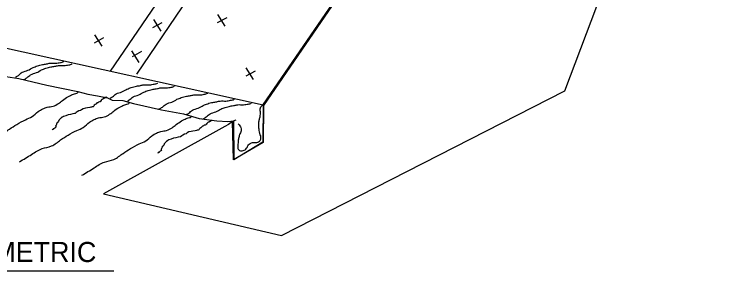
# Model space of a CAD drawing. Extents: x -894 to 866, y -476 to 714.
# Drawn here: x 73.6 to 426.9, y 138.9 to 266.7 of the extents above; entities that cross this region are included whole.
import ezdxf

# ---------------------------------------------------------------- set-up
doc = ezdxf.new("R2010")
doc.units = 0
for name, color, linetype in [('57 Undefined', 7, 'Continuous'), ('58 Soundwalls', 7, 'Continuous'), ('60 Nongeo Data', 7, 'Continuous')]:
    doc.layers.add(name, color=color, linetype=linetype)

msp = doc.modelspace()

# ---------------------------------------------------------------- linework, layer by layer
at = {"layer": '57 Undefined'}
msp.add_line((40.54, 138.89), (123.11, 138.89), dxfattribs=at)
at = {"layer": '58 Soundwalls'}
for p, q in [((174.7, 266.45), (178.33, 260.74)), ((147.02, 262.43), (142.35, 259.83)), ((142.87, 263.98), (146.5, 258.28)), ((179.26, 264.89), (174.59, 262.3)), ((118.06, 254.84), (113.39, 252.24)), ((113.49, 256.39), (117.12, 250.68)), ((131.97, 248.4), (135.6, 242.69)), ((136.95, 248.08), (132.28, 245.49)), ((193.42, 238.38), (188.75, 235.79)), ((188.86, 239.94), (192.49, 234.23))]:
    msp.add_line(p, q, dxfattribs=at)
at = {"layer": '60 Nongeo Data'}
for p, q in [((197.29, 221.31), (358.54, 457.29)), ((121.55, 238.24), (239.26, 412.16)), ((134.64, 236.87), (250.17, 408.02)), ((197.41, 221.3), (-53.62, 277.06))]:
    msp.add_line(p, q, dxfattribs=at)
msp.add_lwpolyline([(426.45, 481.55), (396.35, 470.42), (396.22, 455.28), (382.71, 449.05), (382.84, 464.95), (358.24, 455.54), (347.53, 440.26), (309.16, 384.53), (258.31, 309.83), (197.51, 221.26), (197.37, 202.76), (182.69, 194.2), (182.15, 213.21), (180.18, 211.78), (178.28, 210.76), (118.08, 177.24), (206.57, 156.46), (347.34, 228.54), (426.95, 439.5)], close=True, dxfattribs=at)
for points in [[(69.45, 235.69), (75.89, 234.6), (89.76, 231.35), (105.18, 228.18), (110.25, 226.91), (114.97, 226), (119.96, 225.1), (122.31, 223.83), (127.66, 223.65), (132.92, 222.29), (146.8, 219.12), (157.77, 217.04), (165.57, 214.69), (174.28, 213.51), (179.78, 213.29), (182.61, 213.56), (184.03, 214.1)], [(119.6, 225.3), (119.31, 225.24), (119.01, 225.18), (118.72, 225.12), (118.49, 224.77), (118.19, 224.71), (117.9, 224.65), (117.67, 224.3), (117.38, 224.24), (116.85, 223.83), (116.91, 223.53), (116.62, 223.48), (116.38, 223.12), (116.09, 223.06), (115.51, 222.95), (115.27, 222.59), (114.98, 222.53), (114.69, 222.47), (114.45, 222.12), (113.93, 221.71), (113.4, 221.3), (113.17, 220.95), (112.94, 220.6), (112.64, 220.54), (112.35, 220.48), (112.06, 220.42), (111.76, 220.36), (111.18, 220.24), (110.01, 220), (109.13, 219.82), (107.96, 219.59), (107.14, 219.12), (106.62, 218.7), (105.74, 218.53), (104.92, 218.06), (104.39, 217.65), (103.87, 217.23), (103.58, 217.17), (102.7, 217), (101.53, 216.76), (100.36, 216.52), (99.24, 215.99), (98.07, 215.75), (97.55, 215.34), (96.96, 215.22), (97.02, 214.93), (96.73, 214.87), (96.5, 214.52), (95.97, 214.11), (95.74, 213.76), (95.8, 213.46), (95.5, 213.4), (95.33, 212.76), (94.8, 212.35), (94.57, 212), (94.63, 211.7), (94.4, 211.35), (94.16, 211), (94.22, 210.71), (94.28, 210.41), (93.76, 210), (93.23, 209.59), (92.94, 209.53), (93, 209.24), (93, 209.24), (92.7, 209.18), (92.41, 209.12)], [(197.33, 221.41), (197.4, 221.51), (197.29, 203.11)], [(172.08, 213.73), (171.78, 213.67), (171.49, 213.61), (171.2, 213.55), (170.96, 213.2), (170.67, 213.14), (170.38, 213.08), (170.15, 212.73), (169.85, 212.67), (169.33, 212.26), (169.39, 211.96), (169.09, 211.91), (168.86, 211.55), (168.57, 211.49), (167.98, 211.38), (167.75, 211.02), (167.46, 210.96), (167.16, 210.9), (166.93, 210.55), (166.41, 210.14), (165.88, 209.73), (165.65, 209.38), (165.41, 209.02), (165.12, 208.97), (164.83, 208.91), (164.53, 208.85), (164.24, 208.79), (163.66, 208.67), (162.49, 208.43), (161.61, 208.25), (160.44, 208.02), (159.62, 207.55), (159.09, 207.13), (158.22, 206.96), (157.4, 206.49), (156.87, 206.07), (156.34, 205.66), (156.05, 205.6), (155.17, 205.43), (154, 205.19), (152.83, 204.95), (151.72, 204.42), (150.55, 204.18), (150.03, 203.77), (149.44, 203.65), (149.5, 203.36), (149.21, 203.3), (148.97, 202.95), (148.45, 202.54), (148.21, 202.19), (148.27, 201.89), (147.98, 201.83), (147.81, 201.19), (147.28, 200.78), (147.05, 200.42), (147.11, 200.13), (146.87, 199.78), (146.64, 199.43), (146.7, 199.13), (146.76, 198.84), (146.23, 198.43), (145.71, 198.02), (145.42, 197.96), (145.47, 197.67), (145.47, 197.67), (145.18, 197.61), (144.89, 197.55)], [(182.66, 213.43), (182.8, 194.31), (197.29, 203.11)]]:
    msp.add_lwpolyline(points, dxfattribs=at)
for points in [[(74.32, 235.39), (75.73, 236.23), (77.58, 237.74), (80.44, 238.75), (82.96, 240.09), (85.14, 240.93), (87.66, 241.61), (89.68, 241.94), (91.35, 242.28), (94.21, 242.28), (96.56, 242.61), (97.4, 242.78), (98.24, 243.12)], [(78.42, 234.16), (79.93, 235.05), (81.78, 236.56), (84.64, 237.57), (87.15, 238.92), (89.34, 239.76), (91.86, 240.43), (93.87, 240.76), (95.55, 241.1), (98.41, 241.1), (100.76, 241.44), (101.6, 241.61), (102.44, 241.94)], [(121.32, 224.81), (122.43, 225.47), (124.28, 226.98), (127.14, 227.99), (129.66, 229.33), (131.84, 230.18), (134.36, 230.85), (136.37, 231.18), (138.05, 231.52), (140.91, 231.52), (143.26, 231.86), (144.1, 232.02), (144.94, 232.36)], [(129.89, 223.39), (130.83, 223.96), (132.68, 225.47), (135.53, 226.48), (138.05, 227.82), (140.24, 228.66), (142.76, 229.33), (144.77, 229.67), (146.45, 230.01), (149.31, 230.01), (151.66, 230.34), (152.5, 230.51), (153.34, 230.85)], [(50.72, 198.51), (56.77, 202.21), (61.98, 205.07), (66.68, 206.41), (71.22, 209.44), (74.91, 211.79), (79.28, 214.15), (82.47, 215.66), (85.49, 218.18), (87.85, 219.52), (90.03, 220.36), (92.89, 220.87), (95.57, 222.21), (97.59, 223.73), (100.28, 225.58), (101.62, 226.25), (103.64, 227.09), (105.32, 227.93), (105.32, 228.1)], [(145.73, 219.51), (147.29, 220.43), (149.14, 221.94), (152, 222.95), (154.52, 224.29), (156.7, 225.13), (159.22, 225.81), (161.24, 226.14), (162.92, 226.48), (165.77, 226.48), (168.12, 226.81), (168.96, 226.98), (169.8, 227.32)], [(76.21, 193.18), (82.25, 196.87), (87.46, 199.73), (92.16, 201.08), (96.7, 204.1), (100.4, 206.45), (104.76, 208.81), (107.96, 210.32), (110.98, 212.84), (113.33, 214.19), (115.52, 215.03), (118.37, 215.53), (121.06, 216.88), (123.07, 218.39), (125.76, 220.24), (127.11, 220.91), (129.12, 221.75), (130.8, 222.59), (130.8, 222.76)], [(159.46, 216.84), (160.4, 217.4), (162.24, 218.91), (165.1, 219.92), (167.62, 221.27), (169.8, 222.11), (172.32, 222.78), (174.34, 223.12), (176.02, 223.45), (178.88, 223.45), (181.23, 223.79), (182.07, 223.96), (182.91, 224.29)], [(167.49, 214.58), (169.13, 215.55), (170.98, 217.06), (173.84, 218.07), (176.36, 219.42), (178.54, 220.26), (181.06, 220.93), (183.07, 221.27), (184.75, 221.6), (187.61, 221.6), (189.96, 221.94), (190.8, 222.11), (191.64, 222.44)], [(184.82, 200.13), (184.91, 199.55), (185.28, 199.09), (185.71, 198.81), (186.48, 198.64), (187.5, 198.78), (188.42, 199.18), (189.19, 199.98), (190.07, 201.58), (190.93, 202.35), (192.39, 202.78), (193.44, 202.84), (194.3, 202.86), (195.13, 203.15), (195.98, 203.84), (196.21, 204.41), (196.3, 205.46), (195.98, 206.61), (195.33, 209.49), (195.18, 211.43), (195.33, 213.57), (195.75, 215.08), (195.98, 216.23), (196.1, 217.57), (195.93, 218.57), (195.9, 219.63), (196.21, 220.51), (197.1, 221.34)], [(107.24, 186.47), (113.29, 190.16), (118.49, 193.02), (123.2, 194.37), (127.73, 197.39), (131.43, 199.74), (135.8, 202.1), (138.99, 203.61), (142.01, 206.13), (144.36, 207.48), (146.55, 208.32), (149.4, 208.82), (152.09, 210.17), (154.11, 211.68), (156.79, 213.53), (158.14, 214.2), (160.15, 215.04), (161.83, 215.88), (161.83, 216.05)], [(185.02, 212.1), (185.82, 211.07), (186.33, 210.19), (186.45, 209.02), (186.25, 208.07), (185.85, 207.1), (185.28, 205.33), (184.99, 203.45), (184.85, 201.88), (184.82, 200.13)]]:
    msp.add_spline(points, degree=3, dxfattribs=at)

# ---------------------------------------------------------------- texts
at = {"layer": '57 Undefined'}
msp.add_text('ISOMETRIC', height=10, dxfattribs=at).set_placement((40.17, 143.26))

doc.saveas('drawing.dxf')
